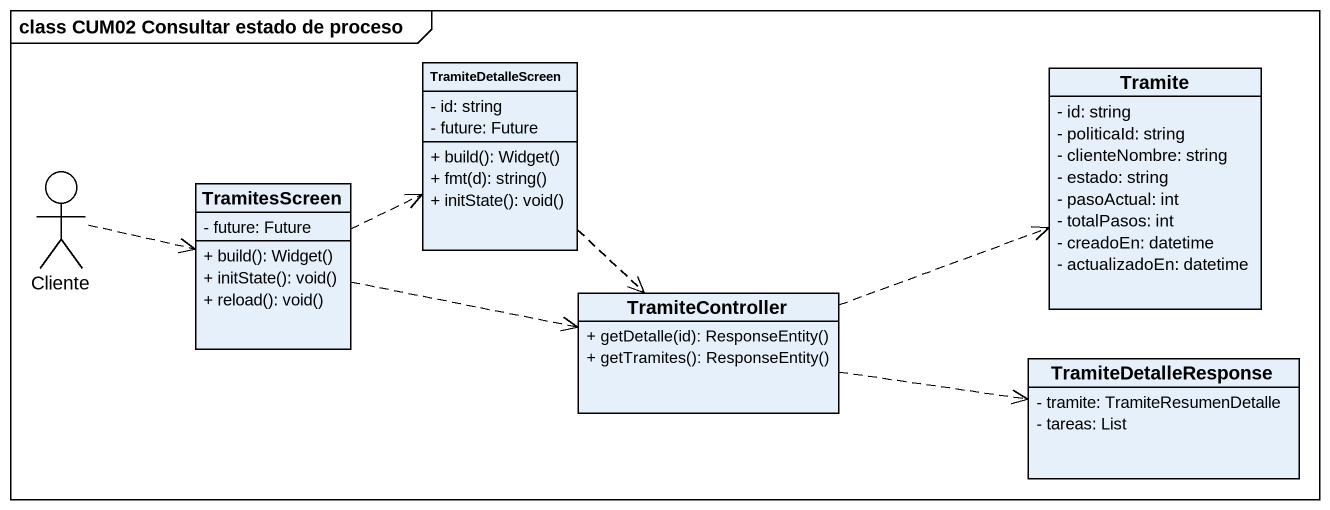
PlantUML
@startuml
mainframe class CUM02 Consultar estado de proceso
allowmixing
hide circle
hide empty members
skinparam classAttributeIconSize 0
class TramiteDetalleScreen {
  - id: string
  - future: Future
  + build(): Widget()
  + fmt(d): string()
  + initState(): void()
}
class Tramite {
  - id: string
  - politicaId: string
  - clienteNombre: string
  - estado: string
  - pasoActual: int
  - totalPasos: int
  - creadoEn: datetime
  - actualizadoEn: datetime
}
actor Cliente
class TramitesScreen {
  - future: Future
  + build(): Widget()
  + initState(): void()
  + reload(): void()
}
class TramiteController {
  + getDetalle(id): ResponseEntity()
  + getTramites(): ResponseEntity()
}
class TramiteDetalleResponse {
  - tramite: TramiteResumenDetalle
  - tareas: List
}
TramiteDetalleScreen ..> TramiteController
Cliente .right.> TramitesScreen
TramitesScreen .right.> TramiteDetalleScreen
TramitesScreen .right.> TramiteController
TramiteController .right.> Tramite
TramiteController .right.> TramiteDetalleResponse
@enduml
